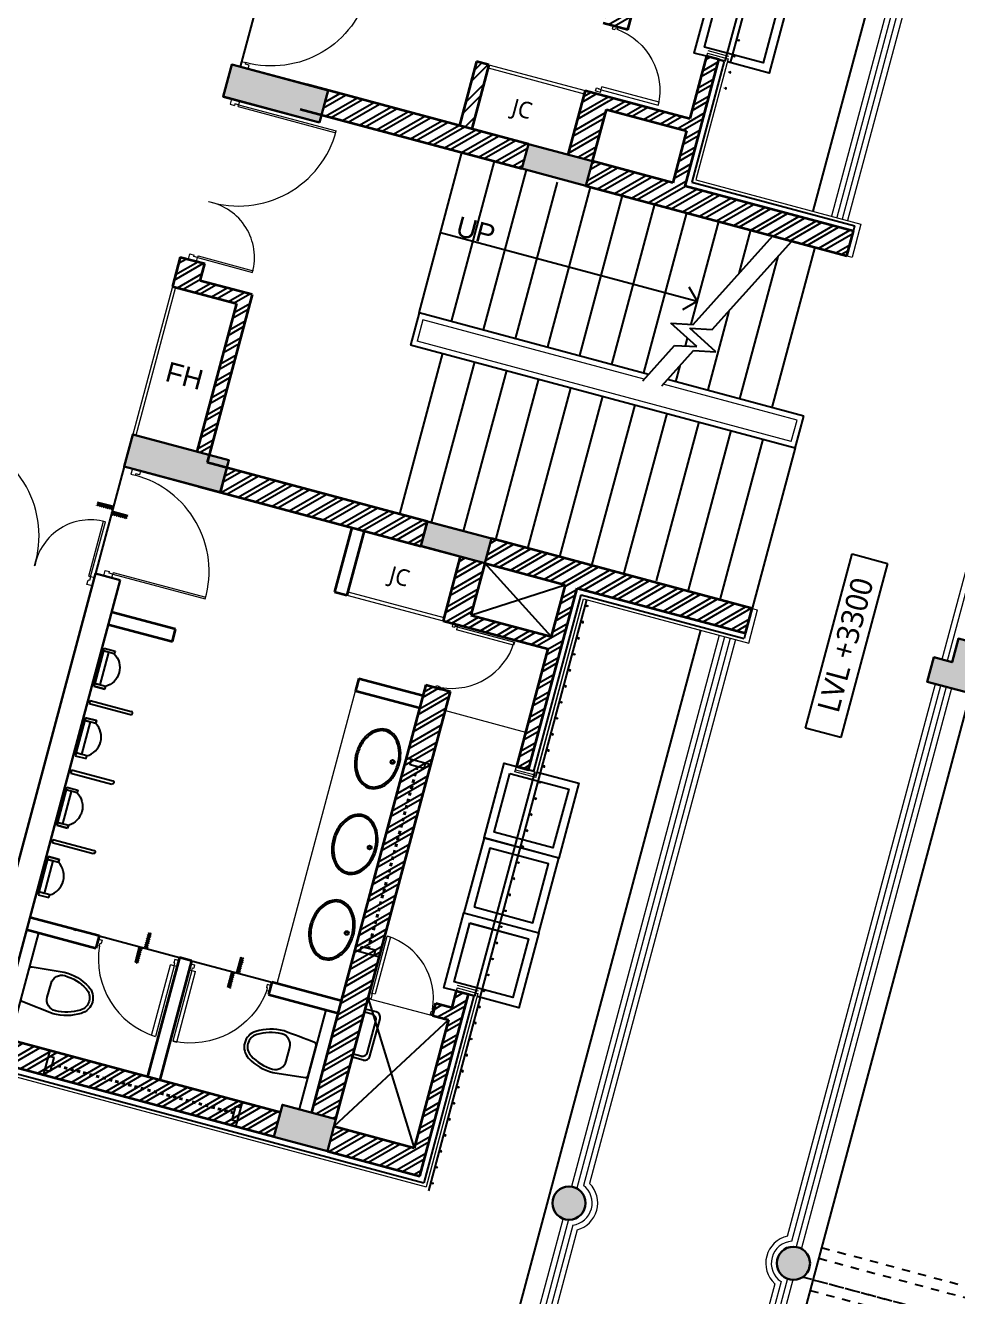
# Model space of a CAD drawing. Header units: millimetres. Extents: x 897770 to 1185420, y -692043 to -233237.
# Drawn here: x 955837 to 964262, y -374887 to -363403 of the extents above; entities that cross this region are included whole.
import ezdxf

# ---------------------------------------------------------------- set-up
doc = ezdxf.new("R2010")
doc.units = ezdxf.units.MM
doc.header["$MEASUREMENT"] = 0
doc.linetypes.add('Dash', pattern=[6, 3, -3])
for name, color, linetype in [('A-Anno Tags', 6, 'Continuous'), ('A-Ele 10', 3, 'Continuous'), ('A-Elevation', 4, 'Continuous'), ('A-Sanitory', 8, 'Continuous'), ('A-Steps', 3, 'Continuous'), ('A-Wall Patt', 8, 'Continuous'), ('A-Window', 4, 'Continuous'), ('S-Conc Patt', 9, 'Continuous')]:
    doc.layers.add(name, color=color, linetype=linetype)
for name, color, linetype, lineweight in [('A-Detail Lines', 8, 'Continuous', 25), ('A-Door', 4, 'Continuous', 9), ('A-Wall Sec', 1, 'Continuous', 30), ('ele l', 6, 'Continuous', 15), ('elevation', 4, 'Continuous', 13), ('P-SANR-FIXT', 6, 'Continuous', 9), ('S-Concrete', 40, 'Continuous', 30), ('ST CLADDING PLAN', 6, 'Continuous', 9)]:
    doc.layers.add(name, color=color, linetype=linetype, lineweight=lineweight)
doc.styles.get("Standard").update_dxf_attribs({"font": 'trebuc.ttf'})

# ---------------------------------------------------------------- blocks, each defined once
blk = doc.blocks.new('block outer')
at = {"layer": 'S-Conc Patt'}
h = blk.add_hatch(color=256, dxfattribs=at)
edge = h.paths.add_edge_path()
edge.add_arc((859707, -294588), 150, 0, 360)
h = blk.add_hatch(color=256, dxfattribs=at)
edge = h.paths.add_edge_path()
edge.add_arc((861735, -295132), 150, 0, 360)
at = {"layer": 'S-Concrete'}
for centre in [(859707, -294588), (861735, -295132)]:
    blk.add_circle(centre, 150, dxfattribs=at)
blk = doc.blocks.new('Big Door Garbage')
at = {"layer": 'A-Detail Lines', "lineweight": 18}
for centre, radius, start, end in [((-12515, 128703), 515, 270, 3.8969), ((-11085, 128703), 915, 177.8078, 270)]:
    blk.add_arc(centre, radius, start, end, dxfattribs=at)
at = {"layer": 'ele l', "lineweight": 18}
for p, q in [((-12550, 128778), (-12500, 128778)), ((-12550, 128703), (-12550, 128778)), ((-12500, 128778), (-12500, 128738)), ((-11100, 128778), (-11100, 128738)), ((-11050, 128778), (-11100, 128778)), ((-11050, 128703), (-11050, 128778)), ((-12550, 128703), (-12515, 128703)), ((-12515, 128738), (-12500, 128738)), ((-12515, 128703), (-12515, 128738)), ((-12515, 128703), (-12515, 128188)), ((-12499, 128703), (-12515, 128703)), ((-12499, 128703), (-12499, 128188)), ((-11101, 128703), (-11101, 127788)), ((-11101, 128703), (-11085, 128703)), ((-11085, 128738), (-11100, 128738)), ((-11085, 128703), (-11085, 128738)), ((-11050, 128703), (-11085, 128703)), ((-11085, 128703), (-11085, 127788))]:
    blk.add_line(p, q, dxfattribs=at)
blk = doc.blocks.new('ewtwert')
at = {"layer": 'A-Detail Lines', "linetype": 'Dash', "ltscale": 25}
for p, q in [((963033, -195799), (966674, -196775)), ((963007, -195896), (969865, -197734)), ((962870, -196066), (969813, -197927, 0)), ((962955, -196089), (969813, -197927)), ((962929, -196186), (966571, -197161))]:
    blk.add_line(p, q, dxfattribs=at)
blk = doc.blocks.new('gf colmn')
at = {"layer": 'S-Conc Patt'}
for points in [[(706299, -278890), (706377, -278600), (705507, -278367), (705430, -278657)], [(708188, -279086), (708128, -279308), (708708, -279463), (708767, -279241)], [(705403, -282232), (705481, -281942), (704612, -281709), (704534, -281999)], [(707274, -282495), (707215, -282717), (707794, -282873), (707854, -282651)], [(712179, -284048), (712296, -283613), (712074, -283554), (712017, -283766), (711853, -283722), (711793, -283944)], [(706371, -288185), (706448, -287896), (705965, -287766), (705888, -288056)]]:
    blk.add_hatch(color=256, dxfattribs=at).paths.add_polyline_path(points)
at = {"layer": 'S-Concrete', "elevation": 0}
for points in [[(706299, -278890), (706377, -278600), (705507, -278367), (705430, -278657)], [(708128, -279308), (708188, -279086), (708767, -279241), (708708, -279463)], [(705403, -282232), (705481, -281942), (704612, -281709), (704534, -281999)], [(707215, -282717), (707274, -282495), (707854, -282651), (707794, -282873)], [(712179, -284048), (712296, -283613), (712074, -283554), (712017, -283766), (711853, -283722), (711793, -283944)], [(705888, -288056), (705965, -287766), (706448, -287896), (706371, -288185)]]:
    blk.add_lwpolyline(points, close=True, dxfattribs=at)
blk = doc.blocks.new('perg colmn')
at = {"color": 6}
blk.add_blockref('gf colmn', (151142, -5934, 0), dxfattribs=at)
blk = doc.blocks.new('basin2')
for points in [[(278, -206, 0.12976), (261, -133, 0.106426), (201, -63, 0.084431), (116, -18, 0.073534), (7, 0, 0.073534), (-102, -14, 0.084431), (-188, -55, 0.106426), (-251, -122, 0.12976), (-272, -195, 0.12976), (-254, -269, 0.106426), (-194, -339, 0.084431), (-109, -383, 0.073534), (-1, -402, 0.073534), (108, -388, 0.084431), (195, -347, 0.106426), (258, -279, 0.12976)], [(263, -201, 0.119977), (247, -140, 0.106426), (192, -75, 0.084431), (111, -33, 0.073534), (7, -15, 0.073534), (-97, -28, 0.084431), (-180, -67, 0.106426), (-238, -130, 0.12976), (-257, -196, 0.009633), (-257, -201, 0.119977), (-240, -262, 0.106426), (-185, -327, 0.084431), (-104, -369, 0.073534), (0, -387, 0.073534), (104, -373, 0.084431), (187, -334, 0.106426), (245, -272, 0.12976), (263, -206, 0.009633)]]:
    blk.add_lwpolyline(points, format="xyb", close=True)
for radius in [17.8, 12.2]:
    blk.add_circle((-4, -64), radius)
blk = doc.blocks.new('Urinal _1_ - Urinal _1_-16-03_ff')
at = {"layer": 'A-Sanitory'}
for p, q in [((69, -115), (-287, -115)), ((-287, -115), (-287, -217)), ((-287, -115), (-287, -217)), ((-261, -115), (-287, -115)), ((-287, -217), (-261, -217)), ((-287, -217), (-261, -217)), ((-261, -166), (-261, -115)), ((-261, -115), (43, -115)), ((-261, -217), (-261, -115)), ((43, -166), (-261, -166)), ((43, -115), (43, -166)), ((43, -217), (43, -115)), ((43, -115), (69, -115)), ((43, -217), (69, -217)), ((69, -217), (43, -217)), ((69, -217), (69, -115)), ((69, -115), (69, -217))]:
    blk.add_line(p, q, dxfattribs=at)
blk.add_arc((-109, -125), 178, 211.0027, 328.9973, dxfattribs=at)
blk.add_arc((-109, -125), 178, 211.0027, 328.9973, dxfattribs=at)
blk = doc.blocks.new('Urinal Screen _1_ - Urinal Screen _1_-14-03_ff')
at = {"layer": 'A-Sanitory'}
for p, q in [((15, 0), (-15, 0)), ((-15, 0), (15, 0)), ((-15, 0), (-15, -385)), ((15, 0), (15, -385))]:
    blk.add_line(p, q, dxfattribs=at)
for centre, radius, start, end in [((0, -262), 38.2, 113.1366, 113.1366), ((0, -385), 15, 180, 0)]:
    blk.add_arc(centre, radius, start, end, dxfattribs=at)
blk = doc.blocks.new('Flush - 750 x 2100 mm-11-03_ff')
at = {"layer": 'A-Door'}
blk.add_arc((360, 24), 734, 185.7462, 267.6231, dxfattribs=at)
at = {"layer": 'ele l'}
for p, q in [((-395, 6), (-360, 6)), ((-395, 6), (-395, -50)), ((-360, 6), (-360, -24)), ((320, 6), (320, -24)), ((355, 6), (320, 6)), ((355, 6), (355, -50)), ((-395, -50), (-370, -50)), ((-370, -24), (-360, -24)), ((-370, -50), (-370, -24)), ((330, -50), (295, -50)), ((295, -710), (295, -50)), ((330, -24), (320, -24)), ((330, -50), (330, -24)), ((330, -50), (330, -710)), ((355, -50), (330, -50)), ((330, -710), (295, -710))]:
    blk.add_line(p, q, dxfattribs=at)
blk = doc.blocks.new('weweewwer')
at = {"layer": 'A-Detail Lines'}
for p, q in [((958916, -372539, 0), (958848, -372521, 0)), ((958953, -372518, 0), (958856, -372492, 0)), ((958876, -372881, 0), (958951, -372600, 0)), ((958897, -372917, 0), (958988, -372579, 0)), ((958815, -372916, 0), (958747, -372898, 0)), ((958836, -372953, 0), (958740, -372927, 0))]:
    blk.add_line(p, q, dxfattribs=at)
for centre, start, end in [((958903, -372588, 0), 345, 75), ((958940, -372566, 0), 345, 75), ((958828, -372868, 0), 255, 345), ((958849, -372904, 0), 255, 345)]:
    blk.add_arc(centre, 50, start, end, dxfattribs=at)
blk = doc.blocks.new('trhedhyjeyrthe5654')
blk.add_line((959558, -373861, 0), (959569, -373863, 0))
blk.add_circle((959576, -373865, 0), 6.97)
blk = doc.blocks.new('ABL_Door_S - 1000 x 2100-11-3 Second Floor Lvl')
at = {"layer": 'A-Door'}
blk.add_arc((-450, -2.5), 900, 269.04503, 0, dxfattribs=at)
at = {"layer": 'ele l'}
for p, q in [((-500, 37.5), (-450, 37.5)), ((-500, -37.5), (-500, 37.5)), ((-450, 37.5), (-450, -2.5)), ((450, 37.5), (450, -2.5)), ((500, 37.5), (450, 37.5)), ((500, -37.5), (500, 37.5)), ((-500, -37.5), (-465, -37.5)), ((-465, -2.5), (-450, -2.5)), ((-465, -37.5), (-465, -2.5)), ((-465, -37.5), (-465, -902.4)), ((-450, -37.5), (-465, -37.5)), ((-450, -37.5), (-450, -902.5)), ((465, -2.5), (450, -2.5)), ((465, -37.5), (465, -2.5)), ((500, -37.5), (465, -37.5))]:
    blk.add_line(p, q, dxfattribs=at)
blk = doc.blocks.new('block rt')
at = {"layer": 'S-Conc Patt'}
for points in [[(857441, -284825), (857519, -284535), (856650, -284302), (856572, -284592)], [(859330, -285020), (859271, -285242), (859850, -285397), (859910, -285175)], [(856546, -288167), (856624, -287877), (855754, -287644), (855677, -287934)], [(858417, -288430), (858357, -288652), (858937, -288807), (858996, -288585)], [(863322, -289982), (863438, -289548), (863216, -289488), (863159, -289701), (862995, -289657), (862935, -289879)], [(857513, -294120), (857591, -293830), (857108, -293701), (857030, -293990)]]:
    blk.add_hatch(color=256, dxfattribs=at).paths.add_polyline_path(points)
at = {"layer": 'S-Concrete'}
for points in [[(857441, -284825), (857519, -284535), (856650, -284302), (856572, -284592)], [(859271, -285242), (859330, -285020), (859910, -285175), (859850, -285397)], [(856546, -288167), (856624, -287877), (855754, -287644), (855677, -287934)], [(858357, -288652), (858417, -288430), (858996, -288585), (858937, -288807)], [(863322, -289982), (863438, -289548), (863216, -289488), (863159, -289701), (862995, -289657), (862935, -289879)], [(857030, -293990), (857108, -293701), (857591, -293830), (857513, -294120)]]:
    blk.add_lwpolyline(points, close=True, dxfattribs=at)
blk = doc.blocks.new('block rt lft')
at = {"color": 6}
blk.add_blockref('block rt', (0, 0), dxfattribs=at)
blk = doc.blocks.new('VENT IIITD ACAD 1900')
at = {"layer": 'A-Window'}
for p, q in [((955419, -358755, 0), (955479, -358533, 0)), ((955466, -358581, 0), (955514, -358594, 0)), ((955481, -358720, 0), (955514, -358594, 0)), ((955432, -358707, 0), (955481, -358720, 0)), ((957158, -359221, 0), (957218, -358999, 0)), ((957123, -359160, 0), (957156, -359034, 0)), ((957156, -359034, 0), (957205, -359047, 0)), ((957123, -359160, 0), (957171, -359173, 0))]:
    blk.add_line(p, q, dxfattribs=at)
at = {"layer": 'A-Window', "color": 2, "linetype": 'Dash', "lineweight": 40, "ltscale": 10}
blk.add_line((957140, -359097, 0), (955497, -358657, 0), dxfattribs=at)
blk = doc.blocks.new('erhgswrtyw2435y435y')
at = {"layer": 'A-Ele 10'}
for p, q in [((809900, -372172, 0), (810443, -370143)), ((809948, -372185, 0), (810491, -370156))]:
    blk.add_line(p, q, dxfattribs=at)
at = {"layer": 'A-Elevation', "elevation": 0}
for points in [[(810462, -370148), (810839, -370249), (810658, -370925), (809982, -370744), (810163, -370068), (810274, -370098)], [(809731, -372126), (809619, -372097), (809801, -371420), (810477, -371602), (810296, -372278), (809919, -372177)]]:
    blk.add_lwpolyline(points, dxfattribs=at)
for points in [[(810216, -370160), (810747, -370302), (810605, -370834), (810074, -370691)], [(809801, -371420), (810477, -371602), (810658, -370925), (809982, -370744)], [(809892, -371367), (810424, -371510), (810566, -370979), (810035, -370836)], [(809854, -371512), (810385, -371655), (810243, -372186), (809711, -372044)]]:
    blk.add_lwpolyline(points, close=True, dxfattribs=at)
at = {"layer": 'A-Wall Patt'}
for p, q in [((812153, -363724, 0), (811859, -364818, 0)), ((812104, -363711, 0), (812153, -363724, 0)), ((810433, -370141, 0), (810860, -368547, 0)), ((810491, -370156, 0), (810911, -368591, 0)), ((810433, -370141, 0), (810385, -370128, 0)), ((809890, -372169, 0), (809437, -373859, 0)), ((809948, -372185, 0), (809479, -373933, 0)), ((809890, -372169, 0), (809842, -372156, 0)), ((803748, -372335, 0), (809437, -373859, 0))]:
    blk.add_line(p, q, dxfattribs=at)
at = {"layer": 'ST CLADDING PLAN'}
for p, q in [((812189, -363703, 0), (811896, -364797, 0)), ((812001, -363652, 0), (811993, -363681, 0)), ((812001, -363652, 0), (812189, -363703, 0)), ((810455, -370177, 0), (810882, -368584, 0)), ((810266, -370127, 0), (810274, -370098, 0)), ((810266, -370127, 0), (810455, -370177, 0)), ((809738, -372097, 0), (809731, -372126, 0)), ((809738, -372097, 0), (809927, -372148, 0)), ((809927, -372148, 0), (809458, -373896, 0)), ((803692, -372351, 0), (809458, -373896, 0))]:
    blk.add_line(p, q, dxfattribs=at)
at = {"layer": 'A-Window', "ltscale": 5, "rotation": 90}
blk.add_blockref('VENT IIITD ACAD 1900', (450281, -1327240), dxfattribs=at)
at = {"layer": 'A-Window', "ltscale": 5}
blk.add_blockref('VENT IIITD ACAD 1900', (-149418, -14132, 0), dxfattribs=at)
at = {"layer": 'ele l'}
for p, rotation in [((-148662, 5216), 1.55490512e-08), ((-148778, 4781), 7.8037454e-09), ((-148895, 4347), 7.8037454e-09), ((-148934, 4202), 7.8037454e-09), ((-149089, 3622), 7.8037454e-09), ((-149128, 3477), 7.8037454e-09), ((-149205, 3188), 7.5473449e-09), ((-149244, 3043), 7.8471822e-09), ((-149283, 2898), 7.8471822e-09), ((-149400, 2463), 6.4395705e-09), ((-149438, 2318), 6.4395705e-09), ((-149516, 2028), 3.3846604e-09), ((-149555, 1884), 3.3846604e-09), ((-149594, 1739), 4.4625313e-09), ((-149710, 1304), 3.054919599999999e-09), ((-149827, 869), 1.1077554e-09), ((-149865, 724), 1.4075958e-09)]:
    blk.add_blockref('trhedhyjeyrthe5654', p, dxfattribs=dict(at, rotation=rotation))
for p, xscale, rotation in [((-207075, -212785), -0.9999999999999996, 150.0001062951366), ((-207114, -212930), -0.9999999999999996, 150.0001062951366), ((-207191, -213219), -0.9999999999999996, 150.0001062886972), ((-207230, -213364), -0.9999999999999996, 150.0001062886972), ((-207347, -213799), -0.9999999999999996, 150.0001062872895), ((-207385, -213944), -0.9999999999999996, 150.0001062872895), ((-207424, -214089), -0.9999999999999996, 150.0001062875893), ((-207502, -214379), -1, 150.0001062873329), ((-207541, -214523), -1, 150.0001062873329), ((-207696, -215103), -1, 150.0001062873329), ((-207735, -215248), -1, 150.0001062873329), ((-207851, -215683), -1, 150.0001062873329), ((-208007, -216262), -1, 150.0001062839483), ((-208045, -216407), -1, 150.0001062839483), ((-208123, -216697), -0.9999999999999996, 150.0001062808934), ((-208162, -216842), -0.9999999999999996, 150.0001062808934), ((-208278, -217276), -1, 150.0001062794858), ((-208317, -217421), -1, 150.0001062794858), ((-208356, -217566), -0.9999999999999994, 150.0001062797855)]:
    blk.add_blockref('trhedhyjeyrthe5654', p, dxfattribs=dict(at, xscale=xscale, rotation=rotation))
for p in [(-150021, 145), (-150060, 0)]:
    blk.add_blockref('trhedhyjeyrthe5654', p, dxfattribs=at)

msp = doc.modelspace()

# ---------------------------------------------------------------- hatches: boundary and pattern name
at = {"layer": 'A-Detail Lines'}
h = msp.add_hatch(dxfattribs=at)
h.set_pattern_fill('ANSI31', color=256, scale=100, angle=345, style=0)
h.set_pattern_definition([(120, (957100.246, -399758.965), (10.8253175, 6.25), [])])
h.paths.add_polyline_path([(956620.7, -367794.6), (956762.4, -367832.6), (956754.7, -367861.4), (956613, -367823.4)])
h.paths.add_polyline_path([(956490.8, -367712.5), (956632.5, -367750.5), (956624.8, -367779.2), (956483, -367741.3)])
h = msp.add_hatch(dxfattribs=at)
h.set_pattern_fill('ANSI31', color=256, scale=100, angle=75, style=0)
h.set_pattern_definition([(210, (988874.918, -371258.746), (-6.25, 10.8253175), [])])
h.paths.add_polyline_path([(956910.5, -371738.3), (956948.5, -371596.5), (956977.3, -371604.3), (956939.3, -371746)])
h.paths.add_polyline_path([(956828.4, -371868.2), (956866.4, -371726.5), (956895.2, -371734.2), (956857.2, -371875.9)])
h = msp.add_hatch(dxfattribs=at)
h.set_pattern_fill('ANSI31', color=256, scale=100, angle=75, style=0)
h.set_pattern_definition([(210, (989710.444, -371482.624), (-6.25, 10.8253175), [])])
h.paths.add_polyline_path([(957746.1, -371962.2), (957784.1, -371820.4), (957812.8, -371828.1), (957774.9, -371969.9)])
h.paths.add_polyline_path([(957664, -372092.1), (957701.9, -371950.4), (957730.7, -371958.1), (957692.7, -372099.8)])
at = {"layer": 'A-Wall Patt'}
h = msp.add_hatch(dxfattribs=at)
h.set_pattern_fill('ANSI32', color=256, scale=300, angle=345, style=0)
h.paths.add_polyline_path([(961220.2, -364077.7), (961118, -364050.3), (961088.3, -364161.4), (961170.8, -364183.5)])
h.paths.add_polyline_path([(961220.2, -364077.7), (961170.8, -364183.5), (961729.8, -364333.3), (961740, -364217)])
h.paths.add_polyline_path([(961842.5, -364244.4), (961740, -364217), (961729.8, -364333.3), (961812.7, -364355.5)])
h.paths.add_polyline_path([(961118, -364050.3), (960895.9, -363990.8), (960740.6, -364570.3), (960962.7, -364629.9)])
h.paths.add_polyline_path([(961058.9, -363382.3), (961281.1, -363441.8), (962042, -360602), (961819.8, -360542.4)])
h = msp.add_hatch(dxfattribs=at)
h.set_pattern_fill('ANSI32', color=256, scale=300, angle=345, style=0)
h.paths.add_polyline_path([(961798.3, -364853.8), (962104.4, -363711.2), (961993.3, -363681.5), (961687.2, -364824), (960962.7, -364629.9), (960903.2, -364852), (963260.1, -365483.6), (963319.6, -365261.4)])
h = msp.add_hatch(dxfattribs=at)
h.set_pattern_fill('ANSI32', color=256, scale=400, style=0)
h.paths.add_polyline_path([(960026.5, -363757.9), (959915.4, -363728.1), (959760.2, -364307.6), (959871.2, -364337.4)])
h = msp.add_hatch(dxfattribs=at)
h.set_pattern_fill('ANSI32', color=256, scale=300, angle=345, style=0)
h.paths.add_polyline_path([(958572.1, -363989.3), (958512.5, -364211.5), (960323.6, -364696.7), (960383.2, -364474.6)])
h = msp.add_hatch(dxfattribs=at)
h.set_pattern_fill('ANSI32', color=256, scale=300, angle=345, style=0)
h.paths.add_polyline_path([(957886.1, -365834.6), (957417.6, -365709.1), (957459, -365554.6), (957236.9, -365495), (957165.7, -365760.7), (957745.2, -365915.9), (957386.8, -367253.8), (957497.9, -367283.5)])
h.paths.add_polyline_path([(957658.4, -367399), (957598.9, -367621.2), (959410, -368106.5), (959469.5, -367884.3)])
h = msp.add_hatch(dxfattribs=at)
h.set_pattern_fill('ANSI32', color=256, scale=300, angle=345, style=0)
h.paths.add_polyline_path([(960049.1, -368039.6), (959989.6, -368261.8), (962346.4, -368893.3), (962406, -368671.1)])
h = msp.add_hatch(dxfattribs=at)
h.set_pattern_fill('ANSI32', color=256, scale=300, angle=345, style=0)
h.paths.add_polyline_path([(959864, -368730.2), (959834.3, -368841.3), (960558.7, -369035.4), (960588.5, -368924.3)])
h.paths.add_polyline_path([(959612.1, -368781.8), (959834.3, -368841.3), (959989.6, -368261.8), (959767.4, -368202.2)])
h.paths.add_polyline_path([(959679, -369420.9), (959456.8, -369361.3), (958421.5, -373225), (958643.7, -373284.6)])
h = msp.add_hatch(dxfattribs=at)
h.set_pattern_fill('ANSI32', color=256, scale=300, angle=345, style=0)
h.paths.add_polyline_path([(960825.1, -368485.6), (960714, -368455.9), (960274, -370097.9), (960385.1, -370127.7)])
h = msp.add_hatch(dxfattribs=at)
h.set_pattern_fill('ANSI32', color=256, scale=300, angle=345, style=0)
h.set_pattern_definition([(30, (959611.14, -372333.08), (-56.25, 97.428), []), (30, (959662.36, -372346.81), (-56.25, 97.428), [])])
h.paths.add_polyline_path([(959690.4, -372276.1), (959545.5, -372237.3), (959529.7, -372296.2), (959536.9, -372298.2), (959525.2, -372342), (959518, -372340.1), (959515.7, -372348.4), (959660.6, -372387.2)], flags=17)
h.paths.add_polyline_path([(959841.6, -372156.1), (959730.5, -372126.4), (959350, -373546.3), (958625.6, -373352.2), (958566.1, -373574.3), (959401.6, -373798.2)])
h = msp.add_hatch(dxfattribs=at)
h.set_pattern_fill('ANSI32', color=256, scale=300, angle=345, style=0)
h.paths.add_polyline_path([(955718.2, -372573.1), (955658.6, -372795.4), (958083.1, -373445), (958142.6, -373222.8)])

# ---------------------------------------------------------------- linework, layer by layer
at = {"layer": 'A-Anno Tags'}
for p, q in [((959589.2, -365274.1, 0), (961907.4, -365895.2, 0)), ((961832.4, -365765.3, 0), (961907.4, -365895.2, 0)), ((961777.5, -365970.2, 0), (961907.4, -365895.2, 0)), ((962887.2, -369750.9, 0), (963308.7, -368178.1, 0)), ((963308.7, -368178.1, 0), (963627.5, -368263.6, 0)), ((963627.5, -368263.6, 0), (963206.1, -369836.3, 0)), ((963206.1, -369836.3, 0), (962887.2, -369750.9, 0))]:
    msp.add_line(p, q, dxfattribs=at)
at = {"layer": 'A-Detail Lines'}
for p, q in [((958023.5, -362858.8, 0), (957777.6, -363776.4, 0)), ((962189.9, -365988, 0), (962191.8, -365986.9, 0)), ((956729.6, -367388.2, 0), (956470.8, -368354.2, 0)), ((956632.5, -367750.5, 0), (956489.1, -367712, 0)), ((956762.4, -367832.6, 0), (956620.7, -367794.6, 0)), ((960588.5, -368924.3, 0), (959989.6, -368261.8, 0)), ((959864, -368730.2, 0), (960714, -368455.9, 0)), ((956504.2, -371629.4, 0), (957228.6, -371823.5, 0)), ((956866.4, -371726.5, 0), (956828, -371869.9, 0)), ((957339.7, -371853.3, 0), (958064.2, -372047.4, 0)), ((957784.1, -371820.4, 0), (957746.1, -371962.2, 0)), ((957701.9, -371950.4, 0), (957663.5, -372093.8, 0)), ((958936.2, -372193.1, 0), (959350, -373546.3, 0)), ((959660.6, -372387.2, 0), (958625.6, -373352.2, 0))]:
    msp.add_line(p, q, dxfattribs=at)
at = {"layer": 'A-Door'}
for p, q in [((959632.7, -369593.5, 0), (960357.2, -369787.7, 0)), ((958936.2, -372193.1, 0), (959515.7, -372348.4, 0))]:
    msp.add_line(p, q, dxfattribs=at)
at = {"layer": 'A-Ele 10'}
for p, q in [((968030.5, -355793.8, 0), (961321, -380834, 0)), ((965087, -357119.8, 0), (962953.9, -365080.6, 0)), ((962162.3, -363726.8, 0), (962705.9, -361698.3, 0)), ((962210.6, -363739.7, 0), (962754.2, -361711.3, 0)), ((961939.4, -368867, 0), (959385.1, -378399.7, 0)), ((959899.5, -372171.7, 0), (960443.1, -370143.2, 0)), ((959947.8, -372184.6, 0), (960491.4, -370156.2, 0))]:
    msp.add_line(p, q, dxfattribs=at)
at = {"layer": 'A-Elevation'}
for p, q in [((959394.5, -366000.7, 0), (959782.7, -364551.8, 0)), ((960072.5, -364629.5, 0), (959684.3, -366078.3, 0)), ((960362.3, -364707.1, 0), (959975.2, -366151.6, 0)), ((960643, -364818.5, 0), (960263.8, -366233.6, 0)), ((960941.8, -364862.4, 0), (960554.8, -366306.9, 0)), ((961231.6, -364940, 0), (960844.6, -366384.6, 0)), ((961521.4, -365017.7, 0), (961133.2, -366466.6, 0)), ((961811.2, -365095.3, 0), (961424.1, -366539.9, 0)), ((962101, -365173, 0), (961851.8, -366103, 0)), ((962390.7, -365250.6, 0), (962285.1, -365644.9, 0)), ((962970.3, -365405.9, 0), (962582.1, -366854.8, 0)), ((962636.7, -365491.7, 0), (962292.3, -366777.2, 0)), ((962194.4, -365983.2, 0), (962003.7, -366695.2, 0)), ((961818.6, -366226.8, 0), (961799.3, -366298.7, 0)), ((959607.8, -366363.8, 0), (959218.4, -367817, 0)), ((959508.2, -367894.7, 0), (959897.6, -366441.4, 0)), ((961751.6, -366476.8, 0), (961712.7, -366621.9, 0)), ((959798, -367972.3, 0), (960187.4, -366519.1, 0)), ((960087.7, -368049.9, 0), (960477.1, -366596.7, 0)), ((960377.5, -368127.6, 0), (960765.7, -366678.7, 0)), ((960667.3, -368205.2, 0), (961056.7, -366752, 0)), ((960957.1, -368282.9, 0), (961346.5, -366829.6, 0)), ((961246.8, -368360.5, 0), (961636.2, -366907.3, 0)), ((961541, -368421.8, 0), (961926, -366984.9, 0)), ((961826.4, -368515.8, 0), (962215.8, -367062.6, 0)), ((962116.2, -368593.5, 0), (962505.6, -367140.2, 0)), ((962795.4, -367217.9, 0), (962406, -368671.1, 0))]:
    msp.add_line(p, q, dxfattribs=at)
at = {"layer": 'A-Elevation', "elevation": 0}
for points in [[(961993.3, -363681.5), (961882.2, -363651.7), (962063.4, -362975.6), (962739.6, -363156.7), (962558.4, -363832.9), (962181.7, -363731.9)], [(960462.4, -370148.4), (960839.1, -370249.3), (960657.9, -370925.5), (959981.8, -370744.3), (960162.9, -370068.2), (960274, -370097.9)], [(959730.5, -372126.4), (959619.4, -372096.6), (959800.6, -371420.5), (960476.7, -371601.6), (960295.6, -372277.8), (959918.9, -372176.9)]]:
    msp.add_lwpolyline(points, dxfattribs=at)
for points in [[(962116.4, -363067.4), (962647.7, -363209.8), (962505.3, -363741), (961974.1, -363598.7)], [(960216, -370160), (960747.2, -370302.4), (960604.9, -370833.6), (960073.6, -370691.3)], [(959800.6, -371420.5), (960476.7, -371601.6), (960657.9, -370925.5), (959981.8, -370744.3)], [(959892.4, -371367.4), (960423.7, -371509.8), (960566.1, -370978.5), (960034.8, -370836.2)], [(959853.6, -371512.3), (960384.9, -371654.7), (960242.5, -372185.9), (959711.3, -372043.6)]]:
    msp.add_lwpolyline(points, close=True, dxfattribs=at)
at = {"layer": 'A-Sanitory'}
for p, q in [((958981.7, -371134.8, 0), (958975, -371159.8, 0)), ((958908.2, -371408.9, 0), (958939.9, -371290.6, 0)), ((958939.9, -371290.6, 0), (958908.2, -371408.9, 0)), ((955698.8, -372568, 0), (955957.7, -371602, 0)), ((958551.2, -372297, 0), (958310.5, -373195.3, 0))]:
    msp.add_line(p, q, dxfattribs=at)
at = {"layer": 'A-Sanitory', "linetype": 'ByBlock', "elevation": 0}
for points in [[(956087.6, -372331.6), (955813.2, -372225.8, -0.3844117), (955798, -372195.9), (955871.4, -371925.8, -0.3839037), (955899.5, -371907.7, -0.0014344), (956188.6, -371955.1, -0.1406413), (956408.2, -372086.9, -0.2597375), (956442.7, -372226, -0.2597375), (956342.5, -372328.6, -0.1394708)], [(956034.8, -372182.4), (956068.8, -372057.3, -0.4229613), (956194.4, -371987.8, -0.1318903), (956386.3, -372107.4, -0.2597375), (956413.7, -372218.2, -0.2597375), (956334, -372299.8, -0.1318903), (956108, -372305.9, -0.4229613)], [(958073.9, -372863.8), (958364.4, -372909.4, 0.3844117), (958392.5, -372891.1), (958464, -372620.5, 0.3839037), (958448.7, -372590.7, 0.0014344), (958174.7, -372487.2, 0.1406413), (957918.6, -372491.6, 0.2597375), (957819.1, -372594.8, 0.2597375), (957854.6, -372733.7, 0.1394708)], [(958194.1, -372761), (958227.3, -372635.6, 0.4229613), (958153.2, -372512.7, 0.1318903), (957927.3, -372520.3, 0.2597375), (957848.1, -372602.5, 0.2597375), (957876.4, -372713.1, 0.1318903), (958069, -372831.3, 0.4229613)]]:
    msp.add_lwpolyline(points, format="xyb", close=True, dxfattribs=at)
at = {"layer": 'A-Steps'}
for p, q in [((961871.9, -366104.1, 0), (962591.5, -365304.4, 0)), ((962044.3, -366150, 0), (962763.7, -365350.6, 0)), ((959394.5, -366000.7, 0), (959316.9, -366290.5, 0)), ((961467, -366556, 0), (959394.5, -366000.7, 0)), ((961905.4, -366304.6, 0), (961668.9, -366092.8, 0)), ((961668.9, -366092.8, 0), (961871.9, -366104.1, 0)), ((962077.8, -366350.6, 0), (961841.3, -366138.7, 0)), ((961841.3, -366138.7, 0), (962044.3, -366150, 0)), ((961842.2, -366138.8, 0), (961842, -366139.3, 0)), ((962794.2, -367222.2, 0), (959316.9, -366290.5, 0)), ((961415.9, -366613, 0), (961702.4, -366293.3, 0)), ((961588.4, -366659, 0), (961874.8, -366339.2, 0)), ((961702.4, -366293.3, 0), (961905.4, -366304.6, 0)), ((961874.8, -366339.2, 0), (962077.8, -366350.6, 0)), ((962871.8, -366932.4, 0), (961639.3, -366602.2, 0)), ((962794.2, -367222.2, 0), (962871.8, -366932.4, 0))]:
    msp.add_line(p, q, dxfattribs=at)
at = {"layer": 'A-Wall Patt'}
for p, q in [((962104.4, -363711.2, 0), (962152.7, -363724.2, 0)), ((962152.7, -363724.2, 0), (962104.4, -363711.2, 0)), ((961859.5, -364818.4, 0), (963332.5, -365213.1, 0)), ((963319.6, -365261.4, 0), (963332.5, -365213.1, 0)), ((960433.4, -370140.7, 0), (960860.5, -368546.9, 0)), ((960433.4, -370140.6, 0), (960860.5, -368546.9, 0)), ((960860.5, -368546.9, 0), (962333.5, -368941.6, 0)), ((960491.4, -370156.2, 0), (960910.6, -368591.4, 0)), ((962346.4, -368893.3, 0), (962333.5, -368941.6, 0)), ((960385.1, -370127.7, 0), (960433.4, -370140.7, 0)), ((960433.4, -370140.6, 0), (960385.1, -370127.7, 0)), ((959889.9, -372169.1, 0), (959841.6, -372156.1, 0)), ((959841.6, -372156.2, 0), (959889.9, -372169.1, 0))]:
    msp.add_line(p, q, dxfattribs=at)
at = {"layer": 'A-Wall Sec', "lineweight": 35}
for p, q in [((961281.1, -363441.8, 0), (961812.4, -361458.9, 0)), ((961281.1, -363441.8, 0), (961058.9, -363382.3, 0)), ((961798.3, -364853.8, 0), (962104.4, -363711.2, 0)), ((961993.3, -363681.5, 0), (961842.5, -364244.4, 0)), ((962104.4, -363711.2, 0), (961993.3, -363681.5, 0)), ((959915.4, -363728.1, 0), (959760.2, -364307.6, 0)), ((960026.5, -363757.9, 0), (959871.2, -364337.4, 0)), ((960026.5, -363757.9, 0), (959915.4, -363728.1, 0)), ((960383.2, -364474.6, 0), (958378.9, -363937.5, 0)), ((960895.9, -363990.8, 0), (960740.6, -364570.3, 0)), ((960895.9, -363990.8, 0), (961842.5, -364244.4, 0)), ((958319.4, -364159.7, 0), (960323.6, -364696.7, 0)), ((960962.7, -364629.9, 0), (961088.3, -364161.4, 0)), ((961088.3, -364161.4, 0), (961812.7, -364355.5, 0)), ((961812.7, -364355.5, 0), (961687.2, -364824, 0)), ((961687.2, -364824, 0), (960962.7, -364629.9, 0)), ((960903.2, -364852, 0), (963260.1, -365483.6, 0)), ((963319.6, -365261.4, 0), (961798.3, -364853.8, 0)), ((963260.1, -365483.6, 0), (963319.6, -365261.4, 0)), ((957236.9, -365495, 0), (957165.7, -365760.7, 0)), ((957236.9, -365495, 0), (957459, -365554.6, 0)), ((957417.6, -365709.1, 0), (957459, -365554.6, 0)), ((957165.7, -365760.7, 0), (957745.2, -365915.9, 0)), ((957886.1, -365834.6, 0), (957417.6, -365709.1, 0)), ((957886.1, -365834.6, 0), (957479.7, -367351.1, 0)), ((957745.2, -365915.9, 0), (957386.8, -367253.8, 0)), ((959469.5, -367884.3, 0), (957479.7, -367351.1, 0)), ((957405.7, -367569.4, 0), (959410, -368106.5, 0)), ((958787, -367939.5, 0), (958631.7, -368519.1, 0)), ((958898.1, -367969.3, 0), (958742.8, -368548.8, 0)), ((962406, -368671.1, 0), (960049.1, -368039.6, 0)), ((959767.4, -368202.2, 0), (959612.1, -368781.8, 0)), ((959989.6, -368261.8, 0), (959864, -368730.2, 0)), ((959989.6, -368261.8, 0), (960714, -368455.9, 0)), ((958631.7, -368519.1, 0), (958742.8, -368548.8, 0)), ((960385.1, -370127.7, 0), (960825.1, -368485.6, 0)), ((960714, -368455.9, 0), (960588.5, -368924.3, 0)), ((960825.1, -368485.6, 0), (962346.4, -368893.3, 0)), ((957194.9, -368858.8, 0), (956615.3, -368703.5, 0)), ((959864, -368730.2, 0), (960588.5, -368924.3, 0)), ((962346.4, -368893.3, 0), (962406, -368671.1, 0)), ((956585.5, -368814.6, 0), (957165.1, -368969.9, 0)), ((957165.1, -368969.9, 0), (957194.9, -368858.8, 0)), ((959612.1, -368781.8, 0), (960558.7, -369035.4, 0)), ((960558.7, -369035.4, 0), (960274, -370097.9, 0)), ((958851.4, -369302.6, 0), (958821.6, -369413.7, 0)), ((958851.4, -369302.6, 0), (959430.9, -369457.9, 0)), ((959456.8, -369361.3, 0), (958692, -372215.6, 0)), ((958821.6, -369413.7, 0), (959401.2, -369569, 0)), ((958936.2, -372193.1, 0), (959679, -369420.9, 0)), ((959456.8, -369361.3, 0), (959679, -369420.9, 0)), ((960274, -370097.9, 0), (960385.1, -370127.7, 0)), ((960385.1, -370127.7, 0), (960274, -370097.9, 0)), ((960274, -370097.9, 0), (960385.1, -370127.7, 0)), ((956504.2, -371629.4, 0), (955876.3, -371461.2, 0)), ((955846.6, -371572.3, 0), (956474.4, -371740.5, 0)), ((956275.8, -371568.2, 0), (956297.5, -371574, 0)), ((956504.2, -371629.4, 0), (956474.4, -371740.5, 0)), ((957228.6, -371823.5, 0), (956940.1, -372900.5, 0)), ((957339.7, -371853.3, 0), (957051.1, -372930.3, 0)), ((957339.7, -371853.3, 0), (957228.6, -371823.5, 0)), ((958064.2, -372047.4, 0), (958034.4, -372158.5, 0)), ((958692, -372215.6, 0), (958064.2, -372047.4, 0)), ((958034.4, -372158.5, 0), (958662.3, -372326.7, 0)), ((958692, -372215.6, 0), (958421.5, -373225, 0)), ((958643.7, -373284.6, 0), (958936.2, -372193.1, 0)), ((959401.6, -373798.2, 0), (959841.6, -372156.1, 0)), ((959730.5, -372126.4, 0), (959690.4, -372276.1, 0)), ((959730.5, -372126.4, 0), (959841.6, -372156.1, 0)), ((959515.7, -372348.4, 0), (959545.5, -372237.3, 0)), ((959545.5, -372237.3, 0), (959690.4, -372276.1, 0)), ((959660.6, -372387.2, 0), (959350, -373546.3, 0)), ((959515.7, -372348.4, 0), (959660.6, -372387.2, 0)), ((958142.6, -373222.8, 0), (955718.2, -372573.1, 0)), ((958083.1, -373445, 0), (955634.5, -372788.9, 0)), ((959350, -373546.3, 0), (958625.6, -373352.2, 0)), ((958566.1, -373574.3, 0), (959401.6, -373798.2, 0))]:
    msp.add_line(p, q, dxfattribs=at)
at = {"layer": 'A-Wall Sec'}
for p, q in [((960903.2, -364852, 0), (960962.7, -364629.9, 0)), ((956470.8, -368354.2, 0), (955383.7, -372411.1, 0)), ((956692.9, -368413.7, 0), (955605.9, -372470.6, 0)), ((956470.8, -368354.2, 0), (956692.9, -368413.7, 0))]:
    msp.add_line(p, q, dxfattribs=at)
at = {"layer": 'ele l'}
for p, q in [((964191.1, -361139.6, 0), (963123, -365125.9, 0)), ((964239.4, -361152.5, 0), (963171.3, -365138.8, 0)), ((964278, -361201.7, 0), (963219.6, -365151.8, 0)), ((964318.2, -361244.7, 0), (963267.9, -365164.7, 0)), ((960018.8, -363786.8, 0), (960888.1, -364019.8, 0)), ((960026.5, -363757.9, 0), (960895.9, -363990.8, 0)), ((957165.7, -365760.7, 0), (956807.2, -367098.5, 0)), ((957194.7, -365768.4, 0), (956836.2, -367106.2, 0)), ((964974.6, -365943, 0), (964120.5, -369130.5, 0)), ((965022.9, -365955.9, 0), (964168.8, -369143.5, 0)), ((959429.9, -366061.9, 0), (959378.1, -366255.1, 0)), ((961429.6, -366597.8, 0), (959429.9, -366061.9, 0)), ((962758.8, -367161, 0), (959378.1, -366255.1, 0)), ((962810.6, -366967.8, 0), (961601.9, -366643.9, 0)), ((962758.8, -367161, 0), (962810.6, -366967.8, 0)), ((958742.8, -368548.8, 0), (959612.1, -368781.8, 0)), ((958750.5, -368519.9, 0), (959619.9, -368752.8, 0)), ((962108.4, -368912.3, 0), (960773.7, -373893.6, 0)), ((962156.7, -368925.3, 0), (960822, -373906.5, 0)), ((962205, -368938.2, 0), (960879.9, -373883.3, 0)), ((962253.3, -368951.1, 0), (960936.3, -373866.3, 0)), ((962724, -374342.3, 0), (964060.9, -369352.7, 0)), ((962763.8, -374386.9, 0), (964109.2, -369365.6, 0)), ((964157.5, -369378.6, 0), (962802.1, -374437.1, 0)), ((964205.8, -369391.5, 0), (962850.4, -374450, 0)), ((960697.1, -374179.3, 0), (959545.8, -378476, 0)), ((960745.4, -374192.2, 0), (959594.1, -378489, 0)), ((960784, -374241.5, 0), (959653.7, -378459.8, 0)), ((960824.2, -374284.5, 0), (959710.5, -378441.1, 0)), ((962725.5, -374722.8, 0), (961574.2, -379019.6, 0)), ((962773.8, -374735.8, 0), (961622.5, -379032.5, 0)), ((962609.2, -374770.8, 0), (961496.1, -378924.8, 0)), ((962665.9, -374752.1, 0), (961535.9, -378969.4, 0))]:
    msp.add_line(p, q, dxfattribs=at)
for radius, start, end in [(250, 102.47548, 227.52485), (200, 94.06928, 235.93111)]:
    msp.add_arc((962778, -374586.4, 0), radius, start, end, dxfattribs=at)
at = {"layer": 'elevation', "linetype": 'Continuous'}
msp.add_line((958112.4, -372060.2, 0), (958821.5, -369413.7, 0), dxfattribs=at)
at = {"layer": 'elevation', "color": 6}
for radius, start, end in [(200, 277.0407, 52.95929), (250, 285.01403, 44.98596)]:
    msp.add_arc((960759.5, -374043, 0), radius, start, end, dxfattribs=at)
at = {"layer": 'P-SANR-FIXT', "linetype": 'ByBlock'}
for centre, start, end in [((956184.4, -371979.7, 0), 74.64279, 80.5217), ((958165.9, -372510.6, 0), 69.4783, 75.35721)]:
    msp.add_arc(centre, 25, start, end, dxfattribs=at)
at = {"layer": 'ST CLADDING PLAN'}
for p, q in [((962001.1, -363652.5, 0), (962189.4, -363703, 0)), ((962194.6, -363683.6, 0), (962006.3, -363633.2, 0)), ((961896.2, -364797.2, 0), (963388.6, -365197.1, 0)), ((963388.6, -365197.1, 0), (963308.4, -365496.5, 0)), ((963260.1, -365483.6, 0), (963308.4, -365496.5, 0)), ((960449.4, -370196.7, 0), (960881.7, -368583.6, 0)), ((960454.6, -370177.4, 0), (960881.7, -368583.6, 0)), ((960881.7, -368583.6, 0), (962374, -368983.5, 0)), ((962374, -368983.5, 0), (962454.3, -368684, 0)), ((962406, -368671.1, 0), (962454.3, -368684, 0)), ((960261.1, -370146.2, 0), (960274, -370097.9, 0)), ((960449.4, -370196.7, 0), (960261.1, -370146.2, 0)), ((960266.3, -370126.9, 0), (960274, -370097.9, 0)), ((960266.3, -370126.9, 0), (960454.6, -370177.4, 0)), ((959738.3, -372097.4, 0), (959926.6, -372147.9, 0)), ((959931.8, -372128.6, 0), (959743.4, -372078.1, 0))]:
    msp.add_line(p, q, dxfattribs=at)

# ---------------------------------------------------------------- block references
at = {"color": 6}
for name, p in [('block rt lft', (101053, -79454.6, 0)), ('perg colmn', (101053, -79454.6, 0)), ('block outer', (101043, -79454.6, 0))]:
    msp.add_blockref(name, p, dxfattribs=at)
at = {"layer": 'A-Detail Lines'}
msp.add_blockref('erhgswrtyw2435y435y', (150000, 0, 0), dxfattribs=at)
for p, rotation in [((1084949.7, -386722.9, 0), 74.99999999720737), ((977648.8, -240827.1, 0), 165.000000001218)]:
    msp.add_blockref('Big Door Garbage', p, dxfattribs=dict(at, rotation=rotation))
at = {"layer": 'A-Door', "xscale": -1}
for name, p, rotation in [('ABL_Door_S - 1000 x 2100-11-3 Second Floor Lvl', (957943.2, -363303.2, 0), 75.00000000241909), ('Flush - 750 x 2100 mm-11-03_ff', (957673.4, -371979.5, 0), 344.9999999966017)]:
    msp.add_blockref(name, p, dxfattribs=dict(at, rotation=rotation))
at = {"layer": 'A-Door'}
for p, xscale, yscale, zscale, rotation in [((961070, -363716.5, 0), -0.8100000000034148, 0.8099999999999997, 0.81, 74.99999999632715), ((959631.6, -369084.7, 0), 0.8100000000012233, 0.8100000000012233, 0.8100000000012233, 75.00000000267953), ((959217.4, -372254.5, 0), 0.8099999999868264, 0.8099999999868264, 0.8099999999868264, 165.0000000027527)]:
    msp.add_blockref('Flush - 750 x 2100 mm-11-03_ff', p, dxfattribs=dict(at, xscale=xscale, yscale=yscale, zscale=zscale, rotation=rotation))
for name, p, rotation in [('ABL_Door_S - 1000 x 2100-11-3 Second Floor Lvl', (956711.3, -367901, 0), 74.99999999895296), ('Flush - 750 x 2100 mm-11-03_ff', (956876.5, -371765.9, 0), 345.0000000031524)]:
    msp.add_blockref(name, p, dxfattribs=dict(at, rotation=rotation))
at = {"layer": 'A-Sanitory', "xscale": -1}
for name, p, rotation in [('Urinal _1_ - Urinal _1_-16-03_ff', (956363.3, -369276.9, 0), 75.00000000060462), ('Urinal Screen _1_ - Urinal Screen _1_-14-03_ff', (956250.2, -370143, 0), 74.99999999895913), ('Urinal _1_ - Urinal _1_-16-03_ff', (956026.8, -370532.6, 0), 74.99999999895913), ('Urinal Screen _1_ - Urinal Screen _1_-14-03_ff', (956081.9, -370770.9, 0), 74.99999999895913)]:
    msp.add_blockref(name, p, dxfattribs=dict(at, rotation=rotation))
at = {"layer": 'A-Sanitory'}
for name, p, rotation in [('Urinal Screen _1_ - Urinal Screen _1_-14-03_ff', (956418.4, -369515.2, 0), 75.00000000066417), ('Urinal _1_ - Urinal _1_-16-03_ff', (956251.5, -369694, 0), 75.00000000066417), ('basin2', (959216.3, -370077.6, 0), 254.9999999989591), ('basin2', (959009.2, -370850.3, 0), 254.9999999989591), ('Urinal _1_ - Urinal _1_-16-03_ff', (955915, -370949.7, 0), 75.00000000062947), ('basin2', (958802.2, -371623.1, 0), 254.9999999989591)]:
    msp.add_blockref(name, p, dxfattribs=dict(at, rotation=rotation))
at = {"layer": 'A-Steps'}
msp.add_blockref('ewtwert', (0, -178645.7, 0), dxfattribs=at)
at = {"layer": 'ele l'}
for p, rotation in [((2708, 10328.6, 0), 359.9999948006947), ((2669.2, 10183.7, 0), 359.9999948006947), ((1338.1, 5216.1, 0), 359.9999948162435), ((1221.7, 4781.4, 0), 359.9999948084983), ((1105.2, 4346.8, 0), 359.9999948084983), ((1066.4, 4201.9, 0), 359.9999948084983), ((911.1, 3622.3, 0), 359.9999948084983), ((911.1, 3622.3, 0), 359.9999948049711), ((872.3, 3477.4, 0), 359.9999948049711), ((717, 2897.9, 0), 359.9999948094634), ((600.5, 2463.2, 0), 359.9999948071342), ((561.7, 2318.3, 0), 359.9999948071342), ((484, 2028.5, 0), 359.9999948006947), ((445.2, 1883.6, 0), 359.9999948006947), ((406.4, 1738.8, 0), 359.9999948006947), ((289.9, 1304.1, 0), 359.9999948006947), ((173.5, 869.4, 0), 359.9999948006947), ((134.6, 724.5, 0), 359.9999948006947)]:
    msp.add_blockref('trhedhyjeyrthe5654', p, dxfattribs=dict(at, rotation=rotation))
at = {"layer": 'ele l', "xscale": -1}
for p, rotation in [((-55743.7, -207817.1, 0), 150.0001010848247), ((-55782.6, -207962, 0), 150.0001010848247), ((-57074.8, -212784.7, 0), 150.0001010957172), ((-57113.6, -212929.6, 0), 150.0001010957172), ((-57191.3, -213219.4, 0), 150.0001010892203), ((-57385.4, -213943.8, 0), 150.0001010881645), ((-57424.2, -214088.7, 0), 150.0001010883893), ((-57540.7, -214523.4, 0), 150.000101088197), ((-57579.5, -214668.3, 0), 150.0001010899439), ((-57618.3, -214813.2, 0), 150.0001010899439), ((-57696, -215103, 0), 150.000101088197), ((-57734.8, -215247.8, 0), 150.000101088197), ((-57851.3, -215682.5, 0), 150.0001010874782), ((-58006.6, -216262.1, 0), 150.0001010848247), ((-58045.4, -216407, 0), 150.0001010848247), ((-58123, -216696.7, 0), 150.0001010816997), ((-58161.8, -216841.6, 0), 150.0001010816997)]:
    msp.add_blockref('trhedhyjeyrthe5654', p, dxfattribs=dict(at, rotation=rotation))
at = {"layer": 'ele l'}
msp.add_blockref('weweewwer', (54.1, 202.1, 0), dxfattribs=at)

# ---------------------------------------------------------------- texts
at = {"layer": 'A-Anno Tags'}
for s, height, rotation, p in [('JC', 150, 345, (960221.4, -364205.9, 0)), ('JC', 150, 345, (959113.1, -368429.8, 0)), ('LVL +3300', 200, 74.99999, (963183.7, -369625.4, 0))]:
    msp.add_text(s, height=height, rotation=rotation, dxfattribs=at).set_placement(p)
at = {"layer": 'A-Anno Tags', "char_height": 180, "attachment_point": 5, "rotation": 345, "line_spacing_factor": 0.938532}
for s, insert in [('\\fArial|b0|i0|c0|p34|;UP', (959907.4, -365257.3)), ('\\fArial|b0|i0|c0|p34|;FH', (957275, -366567.9))]:
    msp.add_mtext(s, dxfattribs=dict(at, insert=insert))

doc.saveas('drawing.dxf')
